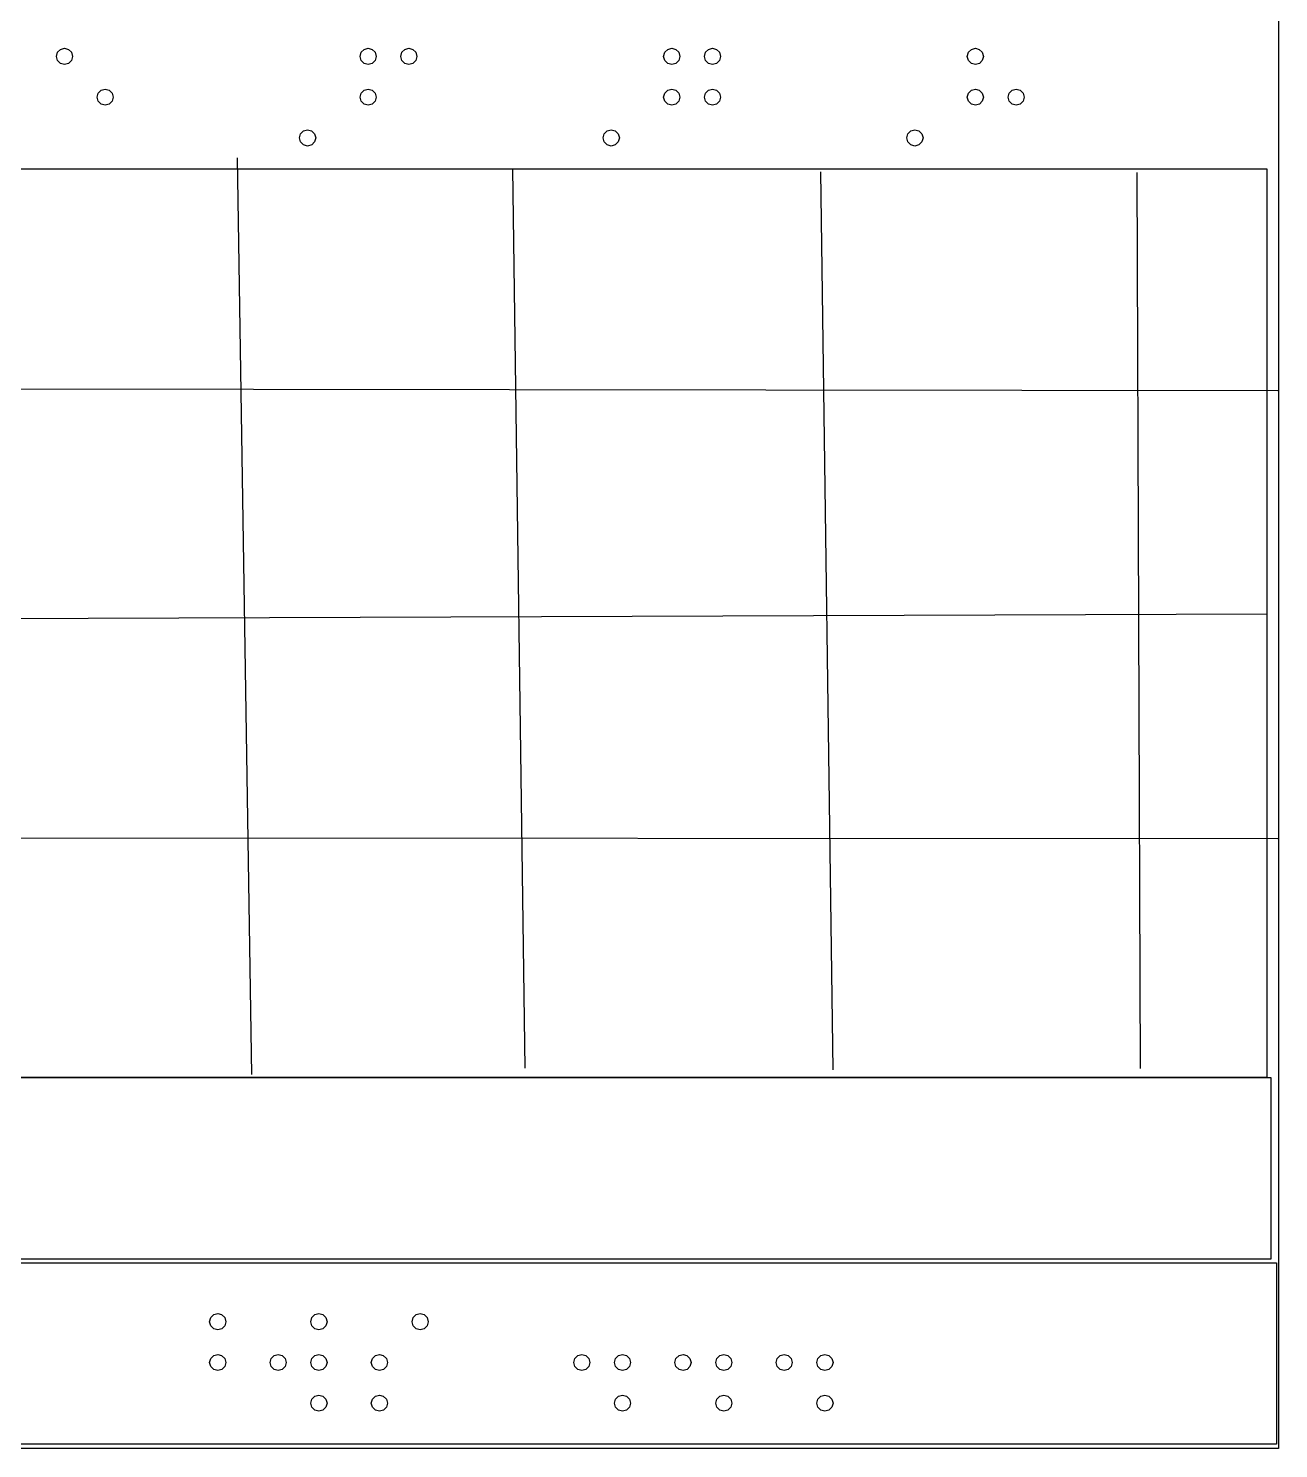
# Model space of a CAD drawing. Extents: x 16 to 241, y 14 to 239.
# Drawn here: x 143.3 to 240.6, y 14.1 to 124.6 of the extents above; entities that cross this region are included whole.
import ezdxf

# ---------------------------------------------------------------- set-up
doc = ezdxf.new("R2010")
doc.units = 0

msp = doc.modelspace()

# ---------------------------------------------------------------- linework, layer by layer
at = {"layer": 'Layer 1'}
for p, q in [((240.622904, 239.051199), (240.622904, 14.051199)), ((145.4316, 122.45807), (145.5137, 122.77557)), ((145.4316, 122.45807), (145.5137, 122.77557)), ((145.5137, 122.77557), (145.74909, 123.00549)), ((145.5137, 122.77557), (145.74909, 123.00549)), ((145.74909, 123.00549), (146.06112, 123.08759)), ((145.74909, 123.00549), (146.06112, 123.08759)), ((146.06112, 123.08759), (146.36767, 123.00549)), ((146.06112, 123.08759), (146.06112, 123.08759)), ((146.06112, 123.08759), (146.36767, 123.00549)), ((146.06112, 123.08759), (146.06112, 123.08759)), ((146.36767, 123.00549), (146.60305, 122.77557)), ((146.36767, 123.00549), (146.60305, 122.77557)), ((146.60305, 122.77557), (146.69065, 122.45807)), ((146.60305, 122.77557), (146.69065, 122.45807)), ((169.07987, 122.45807), (169.16197, 122.77557)), ((169.07987, 122.45807), (169.16197, 122.77557)), ((169.16197, 122.77557), (169.39736, 123.00549)), ((169.16197, 122.77557), (169.39736, 123.00549)), ((169.39736, 123.00549), (169.70938, 123.08759)), ((169.39736, 123.00549), (169.70938, 123.08759)), ((169.70938, 123.08759), (170.01594, 123.00549)), ((169.70938, 123.08759), (169.70938, 123.08759)), ((169.70938, 123.08759), (170.01594, 123.00549)), ((169.70938, 123.08759), (169.70938, 123.08759)), ((170.01594, 123.00549), (170.25132, 122.77557)), ((170.01594, 123.00549), (170.25132, 122.77557)), ((170.25132, 122.77557), (170.33892, 122.45807)), ((170.25132, 122.77557), (170.33892, 122.45807)), ((172.25487, 122.45807), (172.33697, 122.77557)), ((172.25487, 122.45807), (172.33697, 122.77557)), ((172.33697, 122.77557), (172.57236, 123.00549)), ((172.33697, 122.77557), (172.57236, 123.00549)), ((172.57236, 123.00549), (172.88438, 123.08759)), ((172.57236, 123.00549), (172.88438, 123.08759)), ((172.88438, 123.08759), (173.19094, 123.00549)), ((172.88438, 123.08759), (172.88438, 123.08759)), ((172.88438, 123.08759), (173.19094, 123.00549)), ((172.88438, 123.08759), (172.88438, 123.08759)), ((173.19094, 123.00549), (173.42632, 122.77557)), ((173.19094, 123.00549), (173.42632, 122.77557)), ((173.42632, 122.77557), (173.51392, 122.45807)), ((173.42632, 122.77557), (173.51392, 122.45807)), ((192.72814, 122.45807), (192.81024, 122.77557)), ((192.72814, 122.45807), (192.81024, 122.77557)), ((192.81024, 122.77557), (193.04563, 123.00549)), ((192.81024, 122.77557), (193.04563, 123.00549)), ((193.04563, 123.00549), (193.35765, 123.08759)), ((193.04563, 123.00549), (193.35765, 123.08759)), ((193.35765, 123.08759), (193.66421, 123.00549)), ((193.35765, 123.08759), (193.35765, 123.08759)), ((193.35765, 123.08759), (193.66421, 123.00549)), ((193.35765, 123.08759), (193.35765, 123.08759)), ((193.66421, 123.00549), (193.89959, 122.77557)), ((193.66421, 123.00549), (193.89959, 122.77557)), ((193.89959, 122.77557), (193.98719, 122.45807)), ((193.89959, 122.77557), (193.98719, 122.45807)), ((195.90314, 122.45807), (195.98524, 122.77557)), ((195.90314, 122.45807), (195.98524, 122.77557)), ((195.98524, 122.77557), (196.22063, 123.00549)), ((195.98524, 122.77557), (196.22063, 123.00549)), ((196.22063, 123.00549), (196.53265, 123.08759)), ((196.22063, 123.00549), (196.53265, 123.08759)), ((196.53265, 123.08759), (196.83921, 123.00549)), ((196.53265, 123.08759), (196.53265, 123.08759)), ((196.53265, 123.08759), (196.83921, 123.00549)), ((196.53265, 123.08759), (196.53265, 123.08759)), ((196.83921, 123.00549), (197.07459, 122.77557)), ((196.83921, 123.00549), (197.07459, 122.77557)), ((197.07459, 122.77557), (197.16219, 122.45807)), ((197.07459, 122.77557), (197.16219, 122.45807)), ((216.37641, 122.45807), (216.45851, 122.77557)), ((216.37641, 122.45807), (216.45851, 122.77557)), ((216.45851, 122.77557), (216.6939, 123.00549)), ((216.45851, 122.77557), (216.6939, 123.00549)), ((216.6939, 123.00549), (217.00592, 123.08759)), ((216.6939, 123.00549), (217.00592, 123.08759)), ((217.00592, 123.08759), (217.31248, 123.00549)), ((217.00592, 123.08759), (217.00592, 123.08759)), ((217.00592, 123.08759), (217.31248, 123.00549)), ((217.00592, 123.08759), (217.00592, 123.08759)), ((217.31248, 123.00549), (217.54786, 122.77557)), ((217.31248, 123.00549), (217.54786, 122.77557)), ((217.54786, 122.77557), (217.63546, 122.45807)), ((217.54786, 122.77557), (217.63546, 122.45807)), ((145.5137, 122.14605), (145.4316, 122.45807)), ((145.5137, 122.14605), (145.4316, 122.45807)), ((145.74909, 121.91066), (145.5137, 122.14605)), ((145.74909, 121.91066), (145.5137, 122.14605)), ((146.06112, 121.82856), (145.74909, 121.91066)), ((146.06112, 121.82856), (145.74909, 121.91066)), ((146.37314, 121.91066), (146.06112, 121.82856)), ((146.37314, 121.91066), (146.06112, 121.82856)), ((146.60305, 122.14605), (146.37314, 121.91066)), ((146.60305, 122.14605), (146.37314, 121.91066)), ((146.69065, 122.45807), (146.60305, 122.14605)), ((146.69065, 122.45807), (146.60305, 122.14605)), ((169.16197, 122.14605), (169.07987, 122.45807)), ((169.16197, 122.14605), (169.07987, 122.45807)), ((169.39736, 121.91066), (169.16197, 122.14605)), ((169.39736, 121.91066), (169.16197, 122.14605)), ((169.70938, 121.82856), (169.39736, 121.91066)), ((169.70938, 121.82856), (169.39736, 121.91066)), ((170.02141, 121.91066), (169.70938, 121.82856)), ((170.02141, 121.91066), (169.70938, 121.82856)), ((170.25132, 122.14605), (170.02141, 121.91066)), ((170.25132, 122.14605), (170.02141, 121.91066)), ((170.33892, 122.45807), (170.25132, 122.14605)), ((170.33892, 122.45807), (170.25132, 122.14605)), ((172.33697, 122.14605), (172.25487, 122.45807)), ((172.33697, 122.14605), (172.25487, 122.45807)), ((172.57236, 121.91066), (172.33697, 122.14605)), ((172.57236, 121.91066), (172.33697, 122.14605)), ((172.88438, 121.82856), (172.57236, 121.91066)), ((172.88438, 121.82856), (172.57236, 121.91066)), ((173.19641, 121.91066), (172.88438, 121.82856)), ((173.19641, 121.91066), (172.88438, 121.82856)), ((173.42632, 122.14605), (173.19641, 121.91066)), ((173.42632, 122.14605), (173.19641, 121.91066)), ((173.51392, 122.45807), (173.42632, 122.14605)), ((173.51392, 122.45807), (173.42632, 122.14605)), ((192.81024, 122.14605), (192.72814, 122.45807)), ((192.81024, 122.14605), (192.72814, 122.45807)), ((193.04563, 121.91066), (192.81024, 122.14605)), ((193.04563, 121.91066), (192.81024, 122.14605)), ((193.35765, 121.82856), (193.04563, 121.91066)), ((193.35765, 121.82856), (193.04563, 121.91066)), ((193.66968, 121.91066), (193.35765, 121.82856)), ((193.66968, 121.91066), (193.35765, 121.82856)), ((193.89959, 122.14605), (193.66968, 121.91066)), ((193.89959, 122.14605), (193.66968, 121.91066)), ((193.98719, 122.45807), (193.89959, 122.14605)), ((193.98719, 122.45807), (193.89959, 122.14605)), ((195.98524, 122.14605), (195.90314, 122.45807)), ((195.98524, 122.14605), (195.90314, 122.45807)), ((196.22063, 121.91066), (195.98524, 122.14605)), ((196.22063, 121.91066), (195.98524, 122.14605)), ((196.53265, 121.82856), (196.22063, 121.91066)), ((196.53265, 121.82856), (196.22063, 121.91066)), ((196.84468, 121.91066), (196.53265, 121.82856)), ((196.84468, 121.91066), (196.53265, 121.82856)), ((197.07459, 122.14605), (196.84468, 121.91066)), ((197.07459, 122.14605), (196.84468, 121.91066)), ((197.16219, 122.45807), (197.07459, 122.14605)), ((197.16219, 122.45807), (197.07459, 122.14605)), ((216.45851, 122.14605), (216.37641, 122.45807)), ((216.45851, 122.14605), (216.37641, 122.45807)), ((216.6939, 121.91066), (216.45851, 122.14605)), ((216.6939, 121.91066), (216.45851, 122.14605)), ((217.00592, 121.82856), (216.6939, 121.91066)), ((217.00592, 121.82856), (216.6939, 121.91066)), ((217.31795, 121.91066), (217.00592, 121.82856)), ((217.31795, 121.91066), (217.00592, 121.82856)), ((217.54786, 122.14605), (217.31795, 121.91066)), ((217.54786, 122.14605), (217.31795, 121.91066)), ((217.63546, 122.45807), (217.54786, 122.14605)), ((217.63546, 122.45807), (217.54786, 122.14605)), ((148.6066, 119.28307), (148.6887, 119.60057)), ((148.6066, 119.28307), (148.6887, 119.60057)), ((148.6887, 119.60057), (148.92409, 119.83049)), ((148.6887, 119.60057), (148.92409, 119.83049)), ((148.92409, 119.83049), (149.23612, 119.91259)), ((148.92409, 119.83049), (149.23612, 119.91259)), ((149.23612, 119.91259), (149.54267, 119.83049)), ((149.23612, 119.91259), (149.23612, 119.91259)), ((149.23612, 119.91259), (149.54267, 119.83049)), ((149.23612, 119.91259), (149.23612, 119.91259)), ((149.54267, 119.83049), (149.77805, 119.60057)), ((149.54267, 119.83049), (149.77805, 119.60057)), ((149.77805, 119.60057), (149.86565, 119.28307)), ((149.77805, 119.60057), (149.86565, 119.28307)), ((169.07987, 119.28307), (169.16197, 119.60057)), ((169.07987, 119.28307), (169.16197, 119.60057)), ((169.16197, 119.60057), (169.39736, 119.83049)), ((169.16197, 119.60057), (169.39736, 119.83049)), ((169.39736, 119.83049), (169.70938, 119.91259)), ((169.39736, 119.83049), (169.70938, 119.91259)), ((169.70938, 119.91259), (170.01594, 119.83049)), ((169.70938, 119.91259), (169.70938, 119.91259)), ((169.70938, 119.91259), (170.01594, 119.83049)), ((169.70938, 119.91259), (169.70938, 119.91259)), ((170.01594, 119.83049), (170.25132, 119.60057)), ((170.01594, 119.83049), (170.25132, 119.60057)), ((170.25132, 119.60057), (170.33892, 119.28307)), ((170.25132, 119.60057), (170.33892, 119.28307)), ((192.72814, 119.28307), (192.81024, 119.60057)), ((192.72814, 119.28307), (192.81024, 119.60057)), ((192.81024, 119.60057), (193.04563, 119.83049)), ((192.81024, 119.60057), (193.04563, 119.83049)), ((193.04563, 119.83049), (193.35765, 119.91259)), ((193.04563, 119.83049), (193.35765, 119.91259)), ((193.35765, 119.91259), (193.66421, 119.83049)), ((193.35765, 119.91259), (193.35765, 119.91259)), ((193.35765, 119.91259), (193.66421, 119.83049)), ((193.35765, 119.91259), (193.35765, 119.91259)), ((193.66421, 119.83049), (193.89959, 119.60057)), ((193.66421, 119.83049), (193.89959, 119.60057)), ((193.89959, 119.60057), (193.98719, 119.28307)), ((193.89959, 119.60057), (193.98719, 119.28307)), ((195.90314, 119.28307), (195.98524, 119.60057)), ((195.90314, 119.28307), (195.98524, 119.60057)), ((195.98524, 119.60057), (196.22063, 119.83049)), ((195.98524, 119.60057), (196.22063, 119.83049)), ((196.22063, 119.83049), (196.53265, 119.91259)), ((196.22063, 119.83049), (196.53265, 119.91259)), ((196.53265, 119.91259), (196.83921, 119.83049)), ((196.53265, 119.91259), (196.53265, 119.91259)), ((196.53265, 119.91259), (196.83921, 119.83049)), ((196.53265, 119.91259), (196.53265, 119.91259)), ((196.83921, 119.83049), (197.07459, 119.60057)), ((196.83921, 119.83049), (197.07459, 119.60057)), ((197.07459, 119.60057), (197.16219, 119.28307)), ((197.07459, 119.60057), (197.16219, 119.28307)), ((216.37641, 119.28307), (216.45851, 119.60057)), ((216.37641, 119.28307), (216.45851, 119.60057)), ((216.45851, 119.60057), (216.6939, 119.83049)), ((216.45851, 119.60057), (216.6939, 119.83049)), ((216.6939, 119.83049), (217.00592, 119.91259)), ((216.6939, 119.83049), (217.00592, 119.91259)), ((217.00592, 119.91259), (217.31248, 119.83049)), ((217.00592, 119.91259), (217.00592, 119.91259)), ((217.00592, 119.91259), (217.31248, 119.83049)), ((217.00592, 119.91259), (217.00592, 119.91259)), ((217.31248, 119.83049), (217.54786, 119.60057)), ((217.31248, 119.83049), (217.54786, 119.60057)), ((217.54786, 119.60057), (217.63546, 119.28307)), ((217.54786, 119.60057), (217.63546, 119.28307)), ((219.55141, 119.28307), (219.63351, 119.60057)), ((219.55141, 119.28307), (219.63351, 119.60057)), ((219.63351, 119.60057), (219.8689, 119.83049)), ((219.63351, 119.60057), (219.8689, 119.83049)), ((219.8689, 119.83049), (220.18092, 119.91259)), ((219.8689, 119.83049), (220.18092, 119.91259)), ((220.18092, 119.91259), (220.48748, 119.83049)), ((220.18092, 119.91259), (220.18092, 119.91259)), ((220.18092, 119.91259), (220.48748, 119.83049)), ((220.18092, 119.91259), (220.18092, 119.91259)), ((220.48748, 119.83049), (220.72286, 119.60057)), ((220.48748, 119.83049), (220.72286, 119.60057)), ((220.72286, 119.60057), (220.81046, 119.28307)), ((220.72286, 119.60057), (220.81046, 119.28307)), ((148.6887, 118.97105), (148.6066, 119.28307)), ((148.6887, 118.97105), (148.6066, 119.28307)), ((148.92409, 118.73566), (148.6887, 118.97105)), ((148.92409, 118.73566), (148.6887, 118.97105)), ((149.23612, 118.65356), (148.92409, 118.73566)), ((149.23612, 118.65356), (148.92409, 118.73566)), ((149.54814, 118.73566), (149.23612, 118.65356)), ((149.54814, 118.73566), (149.23612, 118.65356)), ((149.77805, 118.97105), (149.54814, 118.73566)), ((149.77805, 118.97105), (149.54814, 118.73566)), ((149.86565, 119.28307), (149.77805, 118.97105)), ((149.86565, 119.28307), (149.77805, 118.97105)), ((169.16197, 118.97105), (169.07987, 119.28307)), ((169.16197, 118.97105), (169.07987, 119.28307)), ((169.39736, 118.73566), (169.16197, 118.97105)), ((169.39736, 118.73566), (169.16197, 118.97105)), ((169.70938, 118.65356), (169.39736, 118.73566)), ((169.70938, 118.65356), (169.39736, 118.73566)), ((170.02141, 118.73566), (169.70938, 118.65356)), ((170.02141, 118.73566), (169.70938, 118.65356)), ((170.25132, 118.97105), (170.02141, 118.73566)), ((170.25132, 118.97105), (170.02141, 118.73566)), ((170.33892, 119.28307), (170.25132, 118.97105)), ((170.33892, 119.28307), (170.25132, 118.97105)), ((192.81024, 118.97105), (192.72814, 119.28307)), ((192.81024, 118.97105), (192.72814, 119.28307)), ((193.04563, 118.73566), (192.81024, 118.97105)), ((193.04563, 118.73566), (192.81024, 118.97105)), ((193.35765, 118.65356), (193.04563, 118.73566)), ((193.35765, 118.65356), (193.04563, 118.73566)), ((193.66968, 118.73566), (193.35765, 118.65356)), ((193.66968, 118.73566), (193.35765, 118.65356)), ((193.89959, 118.97105), (193.66968, 118.73566)), ((193.89959, 118.97105), (193.66968, 118.73566)), ((193.98719, 119.28307), (193.89959, 118.97105)), ((193.98719, 119.28307), (193.89959, 118.97105)), ((195.98524, 118.97105), (195.90314, 119.28307)), ((195.98524, 118.97105), (195.90314, 119.28307)), ((196.22063, 118.73566), (195.98524, 118.97105)), ((196.22063, 118.73566), (195.98524, 118.97105)), ((196.53265, 118.65356), (196.22063, 118.73566)), ((196.53265, 118.65356), (196.22063, 118.73566)), ((196.84468, 118.73566), (196.53265, 118.65356)), ((196.84468, 118.73566), (196.53265, 118.65356)), ((197.07459, 118.97105), (196.84468, 118.73566)), ((197.07459, 118.97105), (196.84468, 118.73566)), ((197.16219, 119.28307), (197.07459, 118.97105)), ((197.16219, 119.28307), (197.07459, 118.97105)), ((216.45851, 118.97105), (216.37641, 119.28307)), ((216.45851, 118.97105), (216.37641, 119.28307)), ((216.6939, 118.73566), (216.45851, 118.97105)), ((216.6939, 118.73566), (216.45851, 118.97105)), ((217.00592, 118.65356), (216.6939, 118.73566)), ((217.00592, 118.65356), (216.6939, 118.73566)), ((217.31795, 118.73566), (217.00592, 118.65356)), ((217.31795, 118.73566), (217.00592, 118.65356)), ((217.54786, 118.97105), (217.31795, 118.73566)), ((217.54786, 118.97105), (217.31795, 118.73566)), ((217.63546, 119.28307), (217.54786, 118.97105)), ((217.63546, 119.28307), (217.54786, 118.97105)), ((219.63351, 118.97105), (219.55141, 119.28307)), ((219.63351, 118.97105), (219.55141, 119.28307)), ((219.8689, 118.73566), (219.63351, 118.97105)), ((219.8689, 118.73566), (219.63351, 118.97105)), ((220.18092, 118.65356), (219.8689, 118.73566)), ((220.18092, 118.65356), (219.8689, 118.73566)), ((220.49295, 118.73566), (220.18092, 118.65356)), ((220.49295, 118.73566), (220.18092, 118.65356)), ((220.72286, 118.97105), (220.49295, 118.73566)), ((220.72286, 118.97105), (220.49295, 118.73566)), ((220.81046, 119.28307), (220.72286, 118.97105)), ((220.81046, 119.28307), (220.72286, 118.97105)), ((164.37212, 116.10807), (164.45422, 116.42557)), ((164.37212, 116.10807), (164.45422, 116.42557)), ((164.45422, 116.42557), (164.68961, 116.65549)), ((164.45422, 116.42557), (164.68961, 116.65549)), ((164.68961, 116.65549), (165.00163, 116.73759)), ((164.68961, 116.65549), (165.00163, 116.73759)), ((165.00163, 116.73759), (165.30819, 116.65549)), ((165.00163, 116.73759), (165.00163, 116.73759)), ((165.00163, 116.73759), (165.30819, 116.65549)), ((165.00163, 116.73759), (165.00163, 116.73759)), ((165.30819, 116.65549), (165.54357, 116.42557)), ((165.30819, 116.65549), (165.54357, 116.42557)), ((165.54357, 116.42557), (165.63117, 116.10807)), ((165.54357, 116.42557), (165.63117, 116.10807)), ((188.02037, 116.10807), (188.10247, 116.42557)), ((188.02037, 116.10807), (188.10247, 116.42557)), ((188.10247, 116.42557), (188.33786, 116.65549)), ((188.10247, 116.42557), (188.33786, 116.65549)), ((188.33786, 116.65549), (188.64989, 116.73759)), ((188.33786, 116.65549), (188.64989, 116.73759)), ((188.64989, 116.73759), (188.95644, 116.65549)), ((188.64989, 116.73759), (188.64989, 116.73759)), ((188.64989, 116.73759), (188.95644, 116.65549)), ((188.64989, 116.73759), (188.64989, 116.73759)), ((188.95644, 116.65549), (189.19183, 116.42557)), ((188.95644, 116.65549), (189.19183, 116.42557)), ((189.19183, 116.42557), (189.27943, 116.10807)), ((189.19183, 116.42557), (189.27943, 116.10807)), ((211.66864, 116.10807), (211.75074, 116.42557)), ((211.66864, 116.10807), (211.75074, 116.42557)), ((211.75074, 116.42557), (211.98613, 116.65549)), ((211.75074, 116.42557), (211.98613, 116.65549)), ((211.98613, 116.65549), (212.29816, 116.73759)), ((211.98613, 116.65549), (212.29816, 116.73759)), ((212.29816, 116.73759), (212.60471, 116.65549)), ((212.29816, 116.73759), (212.29816, 116.73759)), ((212.29816, 116.73759), (212.60471, 116.65549)), ((212.29816, 116.73759), (212.29816, 116.73759)), ((212.60471, 116.65549), (212.8401, 116.42557)), ((212.60471, 116.65549), (212.8401, 116.42557)), ((212.8401, 116.42557), (212.9277, 116.10807)), ((212.8401, 116.42557), (212.9277, 116.10807)), ((164.45422, 115.79605), (164.37212, 116.10807)), ((164.45422, 115.79605), (164.37212, 116.10807)), ((164.68961, 115.56066), (164.45422, 115.79605)), ((164.68961, 115.56066), (164.45422, 115.79605)), ((165.00163, 115.47856), (164.68961, 115.56066)), ((165.00163, 115.47856), (164.68961, 115.56066)), ((165.31366, 115.56066), (165.00163, 115.47856)), ((165.31366, 115.56066), (165.00163, 115.47856)), ((165.54357, 115.79605), (165.31366, 115.56066)), ((165.54357, 115.79605), (165.31366, 115.56066)), ((165.63117, 116.10807), (165.54357, 115.79605)), ((165.63117, 116.10807), (165.54357, 115.79605)), ((188.10247, 115.79605), (188.02037, 116.10807)), ((188.10247, 115.79605), (188.02037, 116.10807)), ((188.33786, 115.56066), (188.10247, 115.79605)), ((188.33786, 115.56066), (188.10247, 115.79605)), ((188.64989, 115.47856), (188.33786, 115.56066)), ((188.64989, 115.47856), (188.33786, 115.56066)), ((188.96191, 115.56066), (188.64989, 115.47856)), ((188.96191, 115.56066), (188.64989, 115.47856)), ((189.19183, 115.79605), (188.96191, 115.56066)), ((189.19183, 115.79605), (188.96191, 115.56066)), ((189.27943, 116.10807), (189.19183, 115.79605)), ((189.27943, 116.10807), (189.19183, 115.79605)), ((211.75074, 115.79605), (211.66864, 116.10807)), ((211.75074, 115.79605), (211.66864, 116.10807)), ((211.98613, 115.56066), (211.75074, 115.79605)), ((211.98613, 115.56066), (211.75074, 115.79605)), ((212.29816, 115.47856), (211.98613, 115.56066)), ((212.29816, 115.47856), (211.98613, 115.56066)), ((212.61018, 115.56066), (212.29816, 115.47856)), ((212.61018, 115.56066), (212.29816, 115.47856)), ((212.8401, 115.79605), (212.61018, 115.56066)), ((212.8401, 115.79605), (212.61018, 115.56066)), ((212.9277, 116.10807), (212.8401, 115.79605)), ((212.9277, 116.10807), (212.8401, 115.79605)), ((159.51813, 114.55936), (160.61994, 43.18633)), ((40.407516, 113.69473), (239.697986, 113.69473)), ((180.94228, 113.7024), (181.92167, 43.67602)), ((204.93733, 113.45755), (205.91673, 43.5536)), ((229.57477, 113.41575), (229.83447, 43.64303)), ((239.697986, 113.69473), (239.697986, 42.94917)), ((40.522257, 96.6855), (240.56264, 96.44065)), ((40.399832, 78.32194), (239.70568, 79.05648)), ((40.889528, 61.67231), (240.56264, 61.54989)), ((16.048466, 42.93758), (240.006856, 42.93758)), ((239.697986, 42.94917), (40.407516, 42.94917)), ((240.006856, 42.93758), (240.006856, 28.810935)), ((240.006856, 28.810935), (16.048466, 28.810935)), ((16.259945, 28.52043), (240.462645, 28.52043)), ((240.462645, 28.52043), (240.462645, 14.394313)), ((157.44891, 24.25185), (157.6843, 24.48176)), ((157.44891, 24.25185), (157.6843, 24.48176)), ((157.6843, 24.48176), (157.99632, 24.56386)), ((157.6843, 24.48176), (157.99632, 24.56386)), ((157.99632, 24.56386), (158.30287, 24.48176)), ((157.99632, 24.56386), (157.99632, 24.56386)), ((157.99632, 24.56386), (158.30287, 24.48176)), ((157.99632, 24.56386), (157.99632, 24.56386)), ((158.30287, 24.48176), (158.53826, 24.25185)), ((158.30287, 24.48176), (158.53826, 24.25185)), ((165.33166, 24.25185), (165.56705, 24.48176)), ((165.33166, 24.25185), (165.56705, 24.48176)), ((165.56705, 24.48176), (165.87907, 24.56386)), ((165.56705, 24.48176), (165.87907, 24.56386)), ((165.87907, 24.56386), (166.18562, 24.48176)), ((165.87907, 24.56386), (165.87907, 24.56386)), ((165.87907, 24.56386), (166.18562, 24.48176)), ((165.87907, 24.56386), (165.87907, 24.56386)), ((166.18562, 24.48176), (166.42101, 24.25185)), ((166.18562, 24.48176), (166.42101, 24.25185)), ((173.21443, 24.25185), (173.44981, 24.48176)), ((173.21443, 24.25185), (173.44981, 24.48176)), ((173.44981, 24.48176), (173.76184, 24.56386)), ((173.44981, 24.48176), (173.76184, 24.56386)), ((173.76184, 24.56386), (174.06839, 24.48176)), ((173.76184, 24.56386), (173.76184, 24.56386)), ((173.76184, 24.56386), (174.06839, 24.48176)), ((173.76184, 24.56386), (173.76184, 24.56386)), ((174.06839, 24.48176), (174.30378, 24.25185)), ((174.06839, 24.48176), (174.30378, 24.25185)), ((157.36681, 23.93435), (157.44891, 24.25185)), ((157.36681, 23.93435), (157.44891, 24.25185)), ((157.44891, 23.62232), (157.36681, 23.93435)), ((157.44891, 23.62232), (157.36681, 23.93435)), ((157.6843, 23.38693), (157.44891, 23.62232)), ((157.6843, 23.38693), (157.44891, 23.62232)), ((157.99632, 23.30483), (157.6843, 23.38693)), ((157.99632, 23.30483), (157.6843, 23.38693)), ((158.30835, 23.38693), (157.99632, 23.30483)), ((158.30835, 23.38693), (157.99632, 23.30483)), ((158.53826, 23.62232), (158.30835, 23.38693)), ((158.53826, 23.62232), (158.30835, 23.38693)), ((158.53826, 24.25185), (158.62586, 23.93435)), ((158.53826, 24.25185), (158.62586, 23.93435)), ((158.62586, 23.93435), (158.53826, 23.62232)), ((158.62586, 23.93435), (158.53826, 23.62232)), ((165.24956, 23.93435), (165.33166, 24.25185)), ((165.24956, 23.93435), (165.33166, 24.25185)), ((165.33166, 23.62232), (165.24956, 23.93435)), ((165.33166, 23.62232), (165.24956, 23.93435)), ((165.56705, 23.38693), (165.33166, 23.62232)), ((165.56705, 23.38693), (165.33166, 23.62232)), ((165.87907, 23.30483), (165.56705, 23.38693)), ((165.87907, 23.30483), (165.56705, 23.38693)), ((166.1911, 23.38693), (165.87907, 23.30483)), ((166.1911, 23.38693), (165.87907, 23.30483)), ((166.42101, 23.62232), (166.1911, 23.38693)), ((166.42101, 23.62232), (166.1911, 23.38693)), ((166.42101, 24.25185), (166.50861, 23.93435)), ((166.42101, 24.25185), (166.50861, 23.93435)), ((166.50861, 23.93435), (166.42101, 23.62232)), ((166.50861, 23.93435), (166.42101, 23.62232)), ((173.13233, 23.93435), (173.21443, 24.25185)), ((173.13233, 23.93435), (173.21443, 24.25185)), ((173.21443, 23.62232), (173.13233, 23.93435)), ((173.21443, 23.62232), (173.13233, 23.93435)), ((173.44981, 23.38693), (173.21443, 23.62232)), ((173.44981, 23.38693), (173.21443, 23.62232)), ((173.76184, 23.30483), (173.44981, 23.38693)), ((173.76184, 23.30483), (173.44981, 23.38693)), ((174.07387, 23.38693), (173.76184, 23.30483)), ((174.07387, 23.38693), (173.76184, 23.30483)), ((174.30378, 23.62232), (174.07387, 23.38693)), ((174.30378, 23.62232), (174.07387, 23.38693)), ((174.30378, 24.25185), (174.39138, 23.93435)), ((174.30378, 24.25185), (174.39138, 23.93435)), ((174.39138, 23.93435), (174.30378, 23.62232)), ((174.39138, 23.93435), (174.30378, 23.62232)), ((157.36681, 20.75935), (157.44891, 21.07685)), ((157.36681, 20.75935), (157.44891, 21.07685)), ((157.44891, 21.07685), (157.6843, 21.30676)), ((157.44891, 21.07685), (157.6843, 21.30676)), ((157.6843, 21.30676), (157.99632, 21.38886)), ((157.6843, 21.30676), (157.99632, 21.38886)), ((157.99632, 21.38886), (158.30287, 21.30676)), ((157.99632, 21.38886), (157.99632, 21.38886)), ((157.99632, 21.38886), (158.30287, 21.30676)), ((157.99632, 21.38886), (157.99632, 21.38886)), ((158.30287, 21.30676), (158.53826, 21.07685)), ((158.30287, 21.30676), (158.53826, 21.07685)), ((158.53826, 21.07685), (158.62586, 20.75935)), ((158.53826, 21.07685), (158.62586, 20.75935)), ((162.07456, 20.75935), (162.15666, 21.07685)), ((162.07456, 20.75935), (162.15666, 21.07685)), ((162.15666, 21.07685), (162.39205, 21.30676)), ((162.15666, 21.07685), (162.39205, 21.30676)), ((162.39205, 21.30676), (162.70407, 21.38886)), ((162.39205, 21.30676), (162.70407, 21.38886)), ((162.70407, 21.38886), (163.01062, 21.30676)), ((162.70407, 21.38886), (162.70407, 21.38886)), ((162.70407, 21.38886), (163.01062, 21.30676)), ((162.70407, 21.38886), (162.70407, 21.38886)), ((163.01062, 21.30676), (163.24601, 21.07685)), ((163.01062, 21.30676), (163.24601, 21.07685)), ((163.24601, 21.07685), (163.33361, 20.75935)), ((163.24601, 21.07685), (163.33361, 20.75935)), ((165.24956, 20.75935), (165.33166, 21.07685)), ((165.24956, 20.75935), (165.33166, 21.07685)), ((165.33166, 21.07685), (165.56705, 21.30676)), ((165.33166, 21.07685), (165.56705, 21.30676)), ((165.56705, 21.30676), (165.87907, 21.38886)), ((165.56705, 21.30676), (165.87907, 21.38886)), ((165.87907, 21.38886), (166.18562, 21.30676)), ((165.87907, 21.38886), (165.87907, 21.38886)), ((165.87907, 21.38886), (166.18562, 21.30676)), ((165.87907, 21.38886), (165.87907, 21.38886)), ((166.18562, 21.30676), (166.42101, 21.07685)), ((166.18562, 21.30676), (166.42101, 21.07685)), ((166.42101, 21.07685), (166.50861, 20.75935)), ((166.42101, 21.07685), (166.50861, 20.75935)), ((169.95733, 20.75935), (170.03943, 21.07685)), ((169.95733, 20.75935), (170.03943, 21.07685)), ((170.03943, 21.07685), (170.27481, 21.30676)), ((170.03943, 21.07685), (170.27481, 21.30676)), ((170.27481, 21.30676), (170.58684, 21.38886)), ((170.27481, 21.30676), (170.58684, 21.38886)), ((170.58684, 21.38886), (170.89339, 21.30676)), ((170.58684, 21.38886), (170.58684, 21.38886)), ((170.58684, 21.38886), (170.89339, 21.30676)), ((170.58684, 21.38886), (170.58684, 21.38886)), ((170.89339, 21.30676), (171.12878, 21.07685)), ((170.89339, 21.30676), (171.12878, 21.07685)), ((171.12878, 21.07685), (171.21638, 20.75935)), ((171.12878, 21.07685), (171.21638, 20.75935)), ((185.72283, 20.75935), (185.80493, 21.07685)), ((185.72283, 20.75935), (185.80493, 21.07685)), ((185.80493, 21.07685), (186.04032, 21.30676)), ((185.80493, 21.07685), (186.04032, 21.30676)), ((186.04032, 21.30676), (186.35234, 21.38886)), ((186.04032, 21.30676), (186.35234, 21.38886)), ((186.35234, 21.38886), (186.65889, 21.30676)), ((186.35234, 21.38886), (186.35234, 21.38886)), ((186.35234, 21.38886), (186.65889, 21.30676)), ((186.35234, 21.38886), (186.35234, 21.38886)), ((186.65889, 21.30676), (186.89428, 21.07685)), ((186.65889, 21.30676), (186.89428, 21.07685)), ((186.89428, 21.07685), (186.98188, 20.75935)), ((186.89428, 21.07685), (186.98188, 20.75935)), ((188.89783, 20.75935), (188.97993, 21.07685)), ((188.89783, 20.75935), (188.97993, 21.07685)), ((188.97993, 21.07685), (189.21532, 21.30676)), ((188.97993, 21.07685), (189.21532, 21.30676)), ((189.21532, 21.30676), (189.52734, 21.38886)), ((189.21532, 21.30676), (189.52734, 21.38886)), ((189.52734, 21.38886), (189.83389, 21.30676)), ((189.52734, 21.38886), (189.52734, 21.38886)), ((189.52734, 21.38886), (189.83389, 21.30676)), ((189.52734, 21.38886), (189.52734, 21.38886)), ((189.83389, 21.30676), (190.06928, 21.07685)), ((189.83389, 21.30676), (190.06928, 21.07685)), ((190.06928, 21.07685), (190.15688, 20.75935)), ((190.06928, 21.07685), (190.15688, 20.75935)), ((193.6056, 20.75935), (193.6877, 21.07685)), ((193.6056, 20.75935), (193.6877, 21.07685)), ((193.6877, 21.07685), (193.92308, 21.30676)), ((193.6877, 21.07685), (193.92308, 21.30676)), ((193.92308, 21.30676), (194.23511, 21.38886)), ((193.92308, 21.30676), (194.23511, 21.38886)), ((194.23511, 21.38886), (194.54166, 21.30676)), ((194.23511, 21.38886), (194.23511, 21.38886)), ((194.23511, 21.38886), (194.54166, 21.30676)), ((194.23511, 21.38886), (194.23511, 21.38886)), ((194.54166, 21.30676), (194.77705, 21.07685)), ((194.54166, 21.30676), (194.77705, 21.07685)), ((194.77705, 21.07685), (194.86465, 20.75935)), ((194.77705, 21.07685), (194.86465, 20.75935)), ((196.7806, 20.75935), (196.8627, 21.07685)), ((196.7806, 20.75935), (196.8627, 21.07685)), ((196.8627, 21.07685), (197.09808, 21.30676)), ((196.8627, 21.07685), (197.09808, 21.30676)), ((197.09808, 21.30676), (197.41011, 21.38886)), ((197.09808, 21.30676), (197.41011, 21.38886)), ((197.41011, 21.38886), (197.71666, 21.30676)), ((197.41011, 21.38886), (197.41011, 21.38886)), ((197.41011, 21.38886), (197.71666, 21.30676)), ((197.41011, 21.38886), (197.41011, 21.38886)), ((197.71666, 21.30676), (197.95205, 21.07685)), ((197.71666, 21.30676), (197.95205, 21.07685)), ((197.95205, 21.07685), (198.03965, 20.75935)), ((197.95205, 21.07685), (198.03965, 20.75935)), ((201.48835, 20.75935), (201.57045, 21.07685)), ((201.48835, 20.75935), (201.57045, 21.07685)), ((201.57045, 21.07685), (201.80583, 21.30676)), ((201.57045, 21.07685), (201.80583, 21.30676)), ((201.80583, 21.30676), (202.11786, 21.38886)), ((201.80583, 21.30676), (202.11786, 21.38886)), ((202.11786, 21.38886), (202.42441, 21.30676)), ((202.11786, 21.38886), (202.11786, 21.38886)), ((202.11786, 21.38886), (202.42441, 21.30676)), ((202.11786, 21.38886), (202.11786, 21.38886)), ((202.42441, 21.30676), (202.6598, 21.07685)), ((202.42441, 21.30676), (202.6598, 21.07685)), ((202.6598, 21.07685), (202.7474, 20.75935)), ((202.6598, 21.07685), (202.7474, 20.75935)), ((204.66335, 20.75935), (204.74545, 21.07685)), ((204.66335, 20.75935), (204.74545, 21.07685)), ((204.74545, 21.07685), (204.98083, 21.30676)), ((204.74545, 21.07685), (204.98083, 21.30676)), ((204.98083, 21.30676), (205.29286, 21.38886)), ((204.98083, 21.30676), (205.29286, 21.38886)), ((205.29286, 21.38886), (205.59941, 21.30676)), ((205.29286, 21.38886), (205.29286, 21.38886)), ((205.29286, 21.38886), (205.59941, 21.30676)), ((205.29286, 21.38886), (205.29286, 21.38886)), ((205.59941, 21.30676), (205.8348, 21.07685)), ((205.59941, 21.30676), (205.8348, 21.07685)), ((205.8348, 21.07685), (205.9224, 20.75935)), ((205.8348, 21.07685), (205.9224, 20.75935)), ((157.44891, 20.44732), (157.36681, 20.75935)), ((157.44891, 20.44732), (157.36681, 20.75935)), ((157.6843, 20.21193), (157.44891, 20.44732)), ((157.6843, 20.21193), (157.44891, 20.44732)), ((157.99632, 20.12983), (157.6843, 20.21193)), ((157.99632, 20.12983), (157.6843, 20.21193)), ((158.30835, 20.21193), (157.99632, 20.12983)), ((158.30835, 20.21193), (157.99632, 20.12983)), ((158.53826, 20.44732), (158.30835, 20.21193)), ((158.53826, 20.44732), (158.30835, 20.21193)), ((158.62586, 20.75935), (158.53826, 20.44732)), ((158.62586, 20.75935), (158.53826, 20.44732)), ((162.15666, 20.44732), (162.07456, 20.75935)), ((162.15666, 20.44732), (162.07456, 20.75935)), ((162.39205, 20.21193), (162.15666, 20.44732)), ((162.39205, 20.21193), (162.15666, 20.44732)), ((162.70407, 20.12983), (162.39205, 20.21193)), ((162.70407, 20.12983), (162.39205, 20.21193)), ((163.0161, 20.21193), (162.70407, 20.12983)), ((163.0161, 20.21193), (162.70407, 20.12983)), ((163.24601, 20.44732), (163.0161, 20.21193)), ((163.24601, 20.44732), (163.0161, 20.21193)), ((163.33361, 20.75935), (163.24601, 20.44732)), ((163.33361, 20.75935), (163.24601, 20.44732)), ((165.33166, 20.44732), (165.24956, 20.75935)), ((165.33166, 20.44732), (165.24956, 20.75935)), ((165.56705, 20.21193), (165.33166, 20.44732)), ((165.56705, 20.21193), (165.33166, 20.44732)), ((165.87907, 20.12983), (165.56705, 20.21193)), ((165.87907, 20.12983), (165.56705, 20.21193)), ((166.1911, 20.21193), (165.87907, 20.12983)), ((166.1911, 20.21193), (165.87907, 20.12983)), ((166.42101, 20.44732), (166.1911, 20.21193)), ((166.42101, 20.44732), (166.1911, 20.21193)), ((166.50861, 20.75935), (166.42101, 20.44732)), ((166.50861, 20.75935), (166.42101, 20.44732)), ((170.03943, 20.44732), (169.95733, 20.75935)), ((170.03943, 20.44732), (169.95733, 20.75935)), ((170.27481, 20.21193), (170.03943, 20.44732)), ((170.27481, 20.21193), (170.03943, 20.44732)), ((170.58684, 20.12983), (170.27481, 20.21193)), ((170.58684, 20.12983), (170.27481, 20.21193)), ((170.89887, 20.21193), (170.58684, 20.12983)), ((170.89887, 20.21193), (170.58684, 20.12983)), ((171.12878, 20.44732), (170.89887, 20.21193)), ((171.12878, 20.44732), (170.89887, 20.21193)), ((171.21638, 20.75935), (171.12878, 20.44732)), ((171.21638, 20.75935), (171.12878, 20.44732)), ((185.80493, 20.44732), (185.72283, 20.75935)), ((185.80493, 20.44732), (185.72283, 20.75935)), ((186.04032, 20.21193), (185.80493, 20.44732)), ((186.04032, 20.21193), (185.80493, 20.44732)), ((186.35234, 20.12983), (186.04032, 20.21193)), ((186.35234, 20.12983), (186.04032, 20.21193)), ((186.66437, 20.21193), (186.35234, 20.12983)), ((186.66437, 20.21193), (186.35234, 20.12983)), ((186.89428, 20.44732), (186.66437, 20.21193)), ((186.89428, 20.44732), (186.66437, 20.21193)), ((186.98188, 20.75935), (186.89428, 20.44732)), ((186.98188, 20.75935), (186.89428, 20.44732)), ((188.97993, 20.44732), (188.89783, 20.75935)), ((188.97993, 20.44732), (188.89783, 20.75935)), ((189.21532, 20.21193), (188.97993, 20.44732)), ((189.21532, 20.21193), (188.97993, 20.44732)), ((189.52734, 20.12983), (189.21532, 20.21193)), ((189.52734, 20.12983), (189.21532, 20.21193)), ((189.83937, 20.21193), (189.52734, 20.12983)), ((189.83937, 20.21193), (189.52734, 20.12983)), ((190.06928, 20.44732), (189.83937, 20.21193)), ((190.06928, 20.44732), (189.83937, 20.21193)), ((190.15688, 20.75935), (190.06928, 20.44732)), ((190.15688, 20.75935), (190.06928, 20.44732)), ((193.6877, 20.44732), (193.6056, 20.75935)), ((193.6877, 20.44732), (193.6056, 20.75935)), ((193.92308, 20.21193), (193.6877, 20.44732)), ((193.92308, 20.21193), (193.6877, 20.44732)), ((194.23511, 20.12983), (193.92308, 20.21193)), ((194.23511, 20.12983), (193.92308, 20.21193)), ((194.54714, 20.21193), (194.23511, 20.12983)), ((194.54714, 20.21193), (194.23511, 20.12983)), ((194.77705, 20.44732), (194.54714, 20.21193)), ((194.77705, 20.44732), (194.54714, 20.21193)), ((194.86465, 20.75935), (194.77705, 20.44732)), ((194.86465, 20.75935), (194.77705, 20.44732)), ((196.8627, 20.44732), (196.7806, 20.75935)), ((196.8627, 20.44732), (196.7806, 20.75935)), ((197.09808, 20.21193), (196.8627, 20.44732)), ((197.09808, 20.21193), (196.8627, 20.44732)), ((197.41011, 20.12983), (197.09808, 20.21193)), ((197.41011, 20.12983), (197.09808, 20.21193)), ((197.72214, 20.21193), (197.41011, 20.12983)), ((197.72214, 20.21193), (197.41011, 20.12983)), ((197.95205, 20.44732), (197.72214, 20.21193)), ((197.95205, 20.44732), (197.72214, 20.21193)), ((198.03965, 20.75935), (197.95205, 20.44732)), ((198.03965, 20.75935), (197.95205, 20.44732)), ((201.57045, 20.44732), (201.48835, 20.75935)), ((201.57045, 20.44732), (201.48835, 20.75935)), ((201.80583, 20.21193), (201.57045, 20.44732)), ((201.80583, 20.21193), (201.57045, 20.44732)), ((202.11786, 20.12983), (201.80583, 20.21193)), ((202.11786, 20.12983), (201.80583, 20.21193)), ((202.42989, 20.21193), (202.11786, 20.12983)), ((202.42989, 20.21193), (202.11786, 20.12983)), ((202.6598, 20.44732), (202.42989, 20.21193)), ((202.6598, 20.44732), (202.42989, 20.21193)), ((202.7474, 20.75935), (202.6598, 20.44732)), ((202.7474, 20.75935), (202.6598, 20.44732)), ((204.74545, 20.44732), (204.66335, 20.75935)), ((204.74545, 20.44732), (204.66335, 20.75935)), ((204.98083, 20.21193), (204.74545, 20.44732)), ((204.98083, 20.21193), (204.74545, 20.44732)), ((205.29286, 20.12983), (204.98083, 20.21193)), ((205.29286, 20.12983), (204.98083, 20.21193)), ((205.60489, 20.21193), (205.29286, 20.12983)), ((205.60489, 20.21193), (205.29286, 20.12983)), ((205.8348, 20.44732), (205.60489, 20.21193)), ((205.8348, 20.44732), (205.60489, 20.21193)), ((205.9224, 20.75935), (205.8348, 20.44732)), ((205.9224, 20.75935), (205.8348, 20.44732)), ((165.24956, 17.58435), (165.33166, 17.90185)), ((165.24956, 17.58435), (165.33166, 17.90185)), ((165.33166, 17.90185), (165.56705, 18.13176)), ((165.33166, 17.90185), (165.56705, 18.13176)), ((165.56705, 18.13176), (165.87907, 18.21386)), ((165.56705, 18.13176), (165.87907, 18.21386)), ((165.87907, 18.21386), (166.18562, 18.13176)), ((165.87907, 18.21386), (165.87907, 18.21386)), ((165.87907, 18.21386), (166.18562, 18.13176)), ((165.87907, 18.21386), (165.87907, 18.21386)), ((166.18562, 18.13176), (166.42101, 17.90185)), ((166.18562, 18.13176), (166.42101, 17.90185)), ((166.42101, 17.90185), (166.50861, 17.58435)), ((166.42101, 17.90185), (166.50861, 17.58435)), ((169.95733, 17.58435), (170.03943, 17.90185)), ((169.95733, 17.58435), (170.03943, 17.90185)), ((170.03943, 17.90185), (170.27481, 18.13176)), ((170.03943, 17.90185), (170.27481, 18.13176)), ((170.27481, 18.13176), (170.58684, 18.21386)), ((170.27481, 18.13176), (170.58684, 18.21386)), ((170.58684, 18.21386), (170.89339, 18.13176)), ((170.58684, 18.21386), (170.58684, 18.21386)), ((170.58684, 18.21386), (170.89339, 18.13176)), ((170.58684, 18.21386), (170.58684, 18.21386)), ((170.89339, 18.13176), (171.12878, 17.90185)), ((170.89339, 18.13176), (171.12878, 17.90185)), ((171.12878, 17.90185), (171.21638, 17.58435)), ((171.12878, 17.90185), (171.21638, 17.58435)), ((188.89783, 17.58435), (188.97993, 17.90185)), ((188.89783, 17.58435), (188.97993, 17.90185)), ((188.97993, 17.90185), (189.21532, 18.13176)), ((188.97993, 17.90185), (189.21532, 18.13176)), ((189.21532, 18.13176), (189.52734, 18.21386)), ((189.21532, 18.13176), (189.52734, 18.21386)), ((189.52734, 18.21386), (189.83389, 18.13176)), ((189.52734, 18.21386), (189.52734, 18.21386)), ((189.52734, 18.21386), (189.83389, 18.13176)), ((189.52734, 18.21386), (189.52734, 18.21386)), ((189.83389, 18.13176), (190.06928, 17.90185)), ((189.83389, 18.13176), (190.06928, 17.90185)), ((190.06928, 17.90185), (190.15688, 17.58435)), ((190.06928, 17.90185), (190.15688, 17.58435)), ((196.7806, 17.58435), (196.8627, 17.90185)), ((196.7806, 17.58435), (196.8627, 17.90185)), ((196.8627, 17.90185), (197.09808, 18.13176)), ((196.8627, 17.90185), (197.09808, 18.13176)), ((197.09808, 18.13176), (197.41011, 18.21386)), ((197.09808, 18.13176), (197.41011, 18.21386)), ((197.41011, 18.21386), (197.71666, 18.13176)), ((197.41011, 18.21386), (197.41011, 18.21386)), ((197.41011, 18.21386), (197.71666, 18.13176)), ((197.41011, 18.21386), (197.41011, 18.21386)), ((197.71666, 18.13176), (197.95205, 17.90185)), ((197.71666, 18.13176), (197.95205, 17.90185)), ((197.95205, 17.90185), (198.03965, 17.58435)), ((197.95205, 17.90185), (198.03965, 17.58435)), ((204.66335, 17.58435), (204.74545, 17.90185)), ((204.66335, 17.58435), (204.74545, 17.90185)), ((204.74545, 17.90185), (204.98083, 18.13176)), ((204.74545, 17.90185), (204.98083, 18.13176)), ((204.98083, 18.13176), (205.29286, 18.21386)), ((204.98083, 18.13176), (205.29286, 18.21386)), ((205.29286, 18.21386), (205.59941, 18.13176)), ((205.29286, 18.21386), (205.29286, 18.21386)), ((205.29286, 18.21386), (205.59941, 18.13176)), ((205.29286, 18.21386), (205.29286, 18.21386)), ((205.59941, 18.13176), (205.8348, 17.90185)), ((205.59941, 18.13176), (205.8348, 17.90185)), ((205.8348, 17.90185), (205.9224, 17.58435)), ((205.8348, 17.90185), (205.9224, 17.58435)), ((165.33166, 17.27232), (165.24956, 17.58435)), ((165.33166, 17.27232), (165.24956, 17.58435)), ((165.56705, 17.03693), (165.33166, 17.27232)), ((165.56705, 17.03693), (165.33166, 17.27232)), ((165.87907, 16.95483), (165.56705, 17.03693)), ((165.87907, 16.95483), (165.56705, 17.03693)), ((166.1911, 17.03693), (165.87907, 16.95483)), ((166.1911, 17.03693), (165.87907, 16.95483)), ((166.42101, 17.27232), (166.1911, 17.03693)), ((166.42101, 17.27232), (166.1911, 17.03693)), ((166.50861, 17.58435), (166.42101, 17.27232)), ((166.50861, 17.58435), (166.42101, 17.27232)), ((170.03943, 17.27232), (169.95733, 17.58435)), ((170.03943, 17.27232), (169.95733, 17.58435)), ((170.27481, 17.03693), (170.03943, 17.27232)), ((170.27481, 17.03693), (170.03943, 17.27232)), ((170.58684, 16.95483), (170.27481, 17.03693)), ((170.58684, 16.95483), (170.27481, 17.03693)), ((170.89887, 17.03693), (170.58684, 16.95483)), ((170.89887, 17.03693), (170.58684, 16.95483)), ((171.12878, 17.27232), (170.89887, 17.03693)), ((171.12878, 17.27232), (170.89887, 17.03693)), ((171.21638, 17.58435), (171.12878, 17.27232)), ((171.21638, 17.58435), (171.12878, 17.27232)), ((188.97993, 17.27232), (188.89783, 17.58435)), ((188.97993, 17.27232), (188.89783, 17.58435)), ((189.21532, 17.03693), (188.97993, 17.27232)), ((189.21532, 17.03693), (188.97993, 17.27232)), ((189.52734, 16.95483), (189.21532, 17.03693)), ((189.52734, 16.95483), (189.21532, 17.03693)), ((189.83937, 17.03693), (189.52734, 16.95483)), ((189.83937, 17.03693), (189.52734, 16.95483)), ((190.06928, 17.27232), (189.83937, 17.03693)), ((190.06928, 17.27232), (189.83937, 17.03693)), ((190.15688, 17.58435), (190.06928, 17.27232)), ((190.15688, 17.58435), (190.06928, 17.27232)), ((196.8627, 17.27232), (196.7806, 17.58435)), ((196.8627, 17.27232), (196.7806, 17.58435)), ((197.09808, 17.03693), (196.8627, 17.27232)), ((197.09808, 17.03693), (196.8627, 17.27232)), ((197.41011, 16.95483), (197.09808, 17.03693)), ((197.41011, 16.95483), (197.09808, 17.03693)), ((197.72214, 17.03693), (197.41011, 16.95483)), ((197.72214, 17.03693), (197.41011, 16.95483)), ((197.95205, 17.27232), (197.72214, 17.03693)), ((197.95205, 17.27232), (197.72214, 17.03693)), ((198.03965, 17.58435), (197.95205, 17.27232)), ((198.03965, 17.58435), (197.95205, 17.27232)), ((204.74545, 17.27232), (204.66335, 17.58435)), ((204.74545, 17.27232), (204.66335, 17.58435)), ((204.98083, 17.03693), (204.74545, 17.27232)), ((204.98083, 17.03693), (204.74545, 17.27232)), ((205.29286, 16.95483), (204.98083, 17.03693)), ((205.29286, 16.95483), (204.98083, 17.03693)), ((205.60489, 17.03693), (205.29286, 16.95483)), ((205.60489, 17.03693), (205.29286, 16.95483)), ((205.8348, 17.27232), (205.60489, 17.03693)), ((205.8348, 17.27232), (205.60489, 17.03693)), ((205.9224, 17.58435), (205.8348, 17.27232)), ((205.9224, 17.58435), (205.8348, 17.27232)), ((240.462645, 14.394313), (16.259945, 14.394313)), ((240.622904, 14.051199), (15.622904, 14.051199))]:
    msp.add_line(p, q, dxfattribs=at)

doc.saveas('drawing.dxf')
